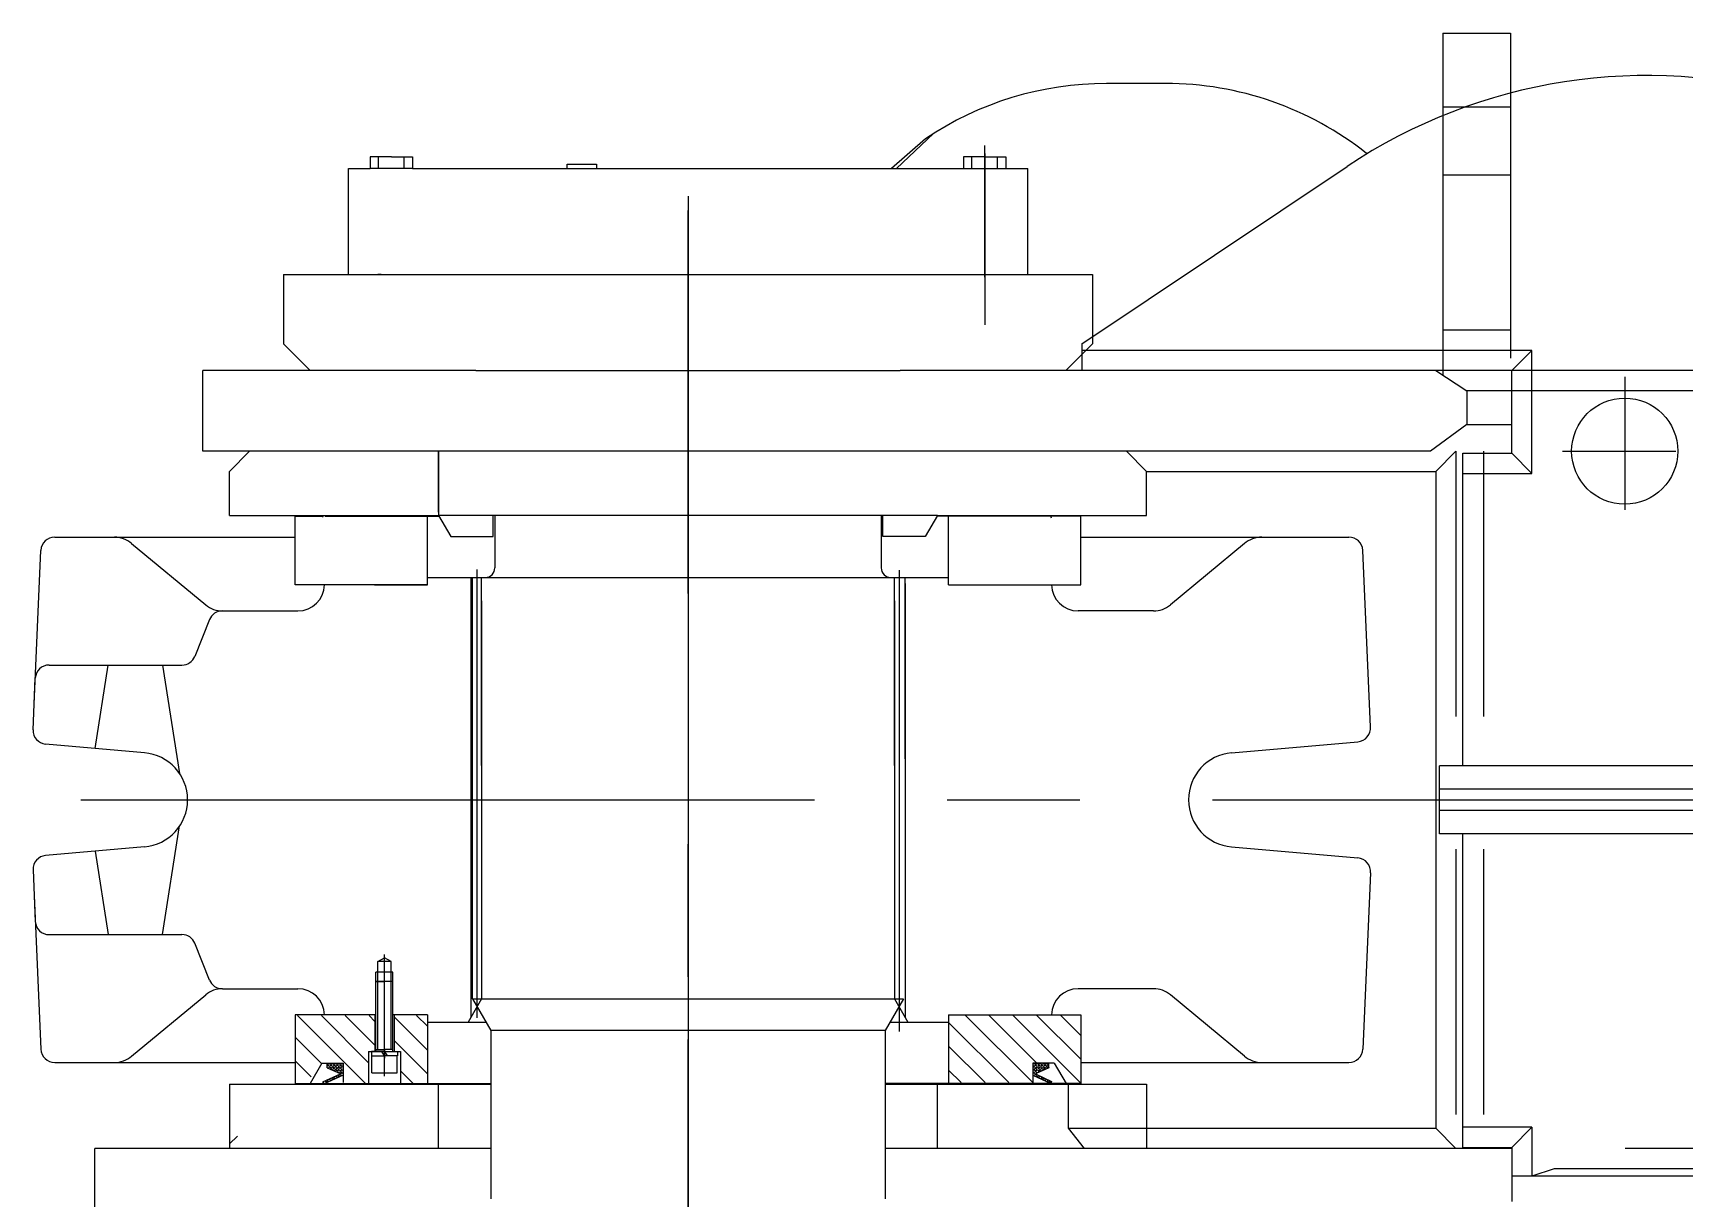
# Model space of a CAD drawing. Header units: millimetres. Extents: x -254 to 20771, y -723 to 14152.
# Drawn here: x 3037 to 4593, y 11446 to 12544 of the extents above; entities that cross this region are included whole.
import ezdxf

# ---------------------------------------------------------------- set-up
doc = ezdxf.new("R2010")
doc.units = ezdxf.units.MM
doc.header["$LTSCALE"] = 500
doc.linetypes.add('F', pattern=[0.75, 0.5, -0.25])
doc.linetypes.add('G', pattern=[2, 1.25, -0.25, 0.25, -0.25])
for name, color, linetype in [('01', 7, 'Continuous'), ('02', 1, 'Continuous'), ('04', 2, 'F'), ('05', 4, 'G'), ('11', 3, 'Continuous')]:
    doc.layers.add(name, color=color, linetype=linetype)
pattern_1 = [(225, (4941.632, 12837.4126), (-1.4817423, 1.4817423), [1.524, -0.5715]), (135, (4941.632, 12837.4126), (1.4817423, 1.4817423), [1.524, -0.5715])]

# ---------------------------------------------------------------- blocks, each defined once
blk = doc.blocks.new('qwqqww')
at = {"layer": '01'}
for p, q in [((7327.5, 13005.4), (3796.5, 13005.4)), ((3796.5, 13005.4), (3796.5, 12941.4)), ((4353, 12983.4), (3796.5, 12983.4)), ((4353, 12963.4), (3796.5, 12963.4)), ((7327.5, 12941.4), (3796.5, 12941.4))]:
    blk.add_line(p, q, dxfattribs=at)
blk = doc.blocks.new('*U245')
at = {"layer": '01'}
for p, q in [((-12.2, 4.1), (-12.2, 0)), ((0, 4.1), (-12.2, 4.1)), ((-12.2, 0), (0, 0)), ((0, 0), (-2.4, 4.1)), ((0, 4.1), (2.4, 0)), ((0, 4.1), (12.2, 4.1)), ((12.2, 0), (0, 0)), ((12.2, 4.1), (12.2, 0))]:
    blk.add_line(p, q, dxfattribs=at)
at = {"layer": '05'}
blk.add_line((0, 6.2), (0, -2.1), dxfattribs=at)

msp = doc.modelspace()

# ---------------------------------------------------------------- hatches: boundary and pattern name
at = {"layer": '02', "linetype": 'Continuous'}
h = msp.add_hatch(dxfattribs=at)
h.set_pattern_fill('ANSI31', color=1, scale=5, angle=180, style=0)
h.set_pattern_definition([(135, (4941.632, 12836.663), (11.22532, 11.22532), [])])
h.paths.add_polyline_path([(3358.9319, 11618.6186), (3358.9319, 11584.6186), (3355.7319, 11584.6186), (3352.9319, 11584.6186), (3352.9319, 11554.6186), (3328.9319, 11554.6186), (3328.9319, 11573.1186), (3308.9319, 11573.1186), (3302.465, 11561.9178), (3283.9319, 11557.0709), (3283.9319, 11618.6186)])
h.paths.add_polyline_path([(3382.9319, 11584.6186), (3376.9319, 11584.6186), (3376.9319, 11618.6186), (3408.4319, 11618.6186), (3408.4319, 11611.6186), (3408.4319, 11554.6186), (3382.9319, 11554.6186)])
h.paths.add_polyline_path([(3315.7025, 11606.9623), (3315.7025, 11597.4805), (3303.3949, 11597.4805), (3303.3949, 11606.9623)], flags=24)
h = msp.add_hatch(dxfattribs=at)
h.set_pattern_fill('ANSI31', color=1, scale=5, angle=180, style=0)
h.set_pattern_definition([(135, (4941.632, 12837.413), (11.22532, 11.22532), [])])
h.paths.add_polyline_path([(3899.4319, 11555.3686), (3899.4319, 11619.3686), (4023.9319, 11619.3686), (4023.9319, 11555.3686), (4009.6129, 11555.3686), (3998.9319, 11573.8686), (3978.9319, 11573.8686), (3978.9319, 11565.5869), (3978.9319, 11555.3686)])
h = msp.add_hatch(dxfattribs=at)
h.set_pattern_fill('ANGLE', color=1, scale=0.3, angle=135, style=0)
h.set_pattern_definition(pattern_1)
h.paths.add_polyline_path([(3313.9319, 11569.2472), (3313.9319, 11573.8686), (3328.9319, 11573.8686), (3328.9319, 11562.4307), (3310.4206, 11553.8686), (3309.581, 11555.6839), (3326.0761, 11563.3133), (3326.0761, 11564.116)])
h.paths.add_polyline_path([(3323.933, 11573.6071), (3323.933, 11564.1252), (3311.6253, 11564.1252), (3311.6253, 11573.6071)], flags=24)
at = {"layer": '02'}
h = msp.add_hatch(dxfattribs=at)
h.set_pattern_fill('ANGLE', color=256, scale=0.3, angle=135, style=0)
h.set_pattern_definition(pattern_1)
h.paths.add_polyline_path([(3978.9319, 11562.3528), (3978.9319, 11573.8686), (3993.9319, 11573.8686), (3993.9319, 11569.2472), (3981.7877, 11564.116), (3981.7877, 11563.2335), (3996.4583, 11556.4332), (3995.6172, 11554.6186)])

# ---------------------------------------------------------------- linework, layer by layer
for p, q in [((4103.88, 12496.8582), (4048.2392, 12496.8582)), ((3877.7889, 12444.7845), (3845.4794, 12416.8686)), ((4024.9319, 12251.3686), (4274.8351, 12418.5769)), ((3272.9319, 12316.8686), (3418.9319, 12316.8686)), ((3272.9319, 12316.8686), (3272.9319, 12251.3686)), ((3853.9319, 12316.8686), (4034.9319, 12316.8686)), ((4034.9319, 12316.8686), (4034.9319, 12251.3686)), ((3272.9319, 12251.3686), (3297.9319, 12226.3686)), ((4034.9319, 12251.3686), (4009.9319, 12226.3686)), ((4024.9319, 12251.3686), (4024.9319, 12226.3686)), ((4448.9319, 12245.3686), (4024.9319, 12245.3686)), ((4429.9319, 12226.3686), (4448.9319, 12245.3686)), ((4448.9319, 12129.3686), (4448.9319, 12245.3686)), ((3196.9319, 12150.3686), (3196.9319, 12226.3686)), ((3453.9319, 12226.3686), (3297.9319, 12226.3686)), ((4009.9319, 12226.3686), (3853.9319, 12226.3686)), ((4429.9319, 12226.3686), (4024.9319, 12226.3686)), ((4429.9319, 12148.3686), (4429.9319, 12226.3686)), ((3221.9319, 12131.3686), (3240.9319, 12150.3686)), ((3453.9319, 12150.3686), (3240.9319, 12150.3686)), ((4066.9319, 12150.3686), (3853.9319, 12150.3686)), ((4085.9319, 12131.3686), (4066.9319, 12150.3686)), ((4383.9319, 12148.3686), (4429.9319, 12148.3686)), ((4383.9319, 11853.8686), (4383.9319, 12148.3686)), ((4429.9319, 12148.3686), (4448.9319, 12129.3686)), ((3221.9319, 12089.8686), (3221.9319, 12131.3686)), ((4085.9319, 12089.8686), (4085.9319, 12131.3686)), ((4383.9319, 12129.3686), (4448.9319, 12129.3686)), ((3221.9319, 12089.8686), (3418.9319, 12089.8686)), ((3283.9319, 12089.1186), (3310.0737, 12089.1186)), ((3312.0421, 12089.1186), (3419.3649, 12089.1186)), ((3888.9319, 12089.8686), (4085.9319, 12089.8686)), ((4296.8554, 11890.6927), (4289.5971, 12056.9357)), ((3051.9619, 11948.8686), (3177.1464, 11948.8686)), ((3036.8535, 11887.8623), (3038.9743, 11936.4357)), ((4166.0534, 11866.1993), (4285.0379, 11876.6091)), ((3141.8103, 11866.1993), (3048.7081, 11874.3447)), ((4383.9319, 11494.3686), (4383.9319, 11789.8686)), ((3141.8103, 11777.538), (3048.7081, 11769.3926)), ((4166.0534, 11777.538), (4285.0379, 11767.1282)), ((3036.8535, 11755.875), (3038.9743, 11707.3016)), ((4296.8554, 11753.0446), (4289.5971, 11586.8016)), ((3051.9619, 11694.8686), (3177.1464, 11694.8686)), ((3057.223, 11574.3686), (3283.9319, 11574.3686)), ((4023.9319, 11574.3686), (4276.6095, 11574.3686)), ((3221.9319, 11553.8686), (3468.2524, 11553.8686)), ((3221.9319, 11553.8686), (3221.9319, 11493.3686)), ((3283.9319, 11554.6186), (3310.0737, 11554.6186)), ((3312.0421, 11554.6186), (3468.2524, 11554.6186)), ((3839.6114, 11553.8686), (4085.9319, 11553.8686)), ((4085.9319, 11553.8686), (4085.9319, 11493.3686)), ((4448.9319, 11513.3686), (4383.9319, 11513.3686)), ((4429.9319, 11494.3686), (4448.9319, 11513.3686)), ((4448.9319, 11513.3686), (4448.9319, 11467.3686)), ((3094.9319, 11417.3686), (3094.9319, 11493.3686)), ((3468.2524, 11493.3686), (3221.9319, 11493.3686)), ((4085.9319, 11493.3686), (3839.6114, 11493.3686)), ((4383.9319, 11494.3686), (4429.9319, 11494.3686)), ((4429.9319, 11494.3686), (4429.9319, 11467.3686)), ((4469.9319, 11474.0691), (4448.9319, 11467.3686)), ((5904.2314, 11474.0691), (4469.9319, 11474.0691)), ((5910.9319, 11467.3686), (4429.9319, 11467.3686))]:
    msp.add_line(p, q)
for centre, radius, start, end in [((4557.3314, 11996.3686), 508, 73.7762006, 123.7861731), ((4048.2392, 12191.8582), 305, 90, 123.976544), ((4103.88, 12191.8582), 305, 51.6109977, 90), ((3051.9619, 11935.8686), 13, 90, 177.5), ((3049.8411, 11887.2952), 13, 177.5, 265), ((3137.9319, 11821.8686), 44.5, 275, 85), ((4169.9319, 11821.8686), 44.5, 95, 265), ((3049.8411, 11756.4421), 13, 95, 182.5), ((3051.9619, 11707.8686), 13, 182.5, 270)]:
    msp.add_arc(centre, radius, start, end)
at = {"layer": '01', "color": 7, "linetype": 'Continuous'}
for p, q in [((4364.9319, 12544.3686), (4428.9319, 12544.3686)), ((4364.9319, 12544.3686), (4364.9319, 12466.5244)), ((4428.9319, 12544.3686), (4428.9319, 12487.8741)), ((3333.9319, 12316.8686), (3333.9319, 12416.8686)), ((3333.9319, 12416.8686), (3354.4419, 12416.8686)), ((3394.4219, 12416.8686), (3913.4419, 12416.8686)), ((3953.4219, 12416.8686), (3973.9319, 12416.8686)), ((3973.9319, 12316.8686), (3973.9319, 12416.8686)), ((3333.9319, 12316.8686), (3362.4319, 12316.8686)), ((3364.8319, 12316.8686), (3361.8166, 12316.8686)), ((3386.4319, 12316.8686), (3408.9319, 12316.8686)), ((3945.4319, 12316.8686), (3973.9319, 12316.8686)), ((5657.5457, 12226.3686), (4428.9319, 12226.3686)), ((11930.9319, 12207.3686), (4429.9319, 12207.3686)), ((3418.9319, 12092.8686), (3418.9319, 12150.3686)), ((4358.4319, 12131.3686), (4377.4319, 12150.3686)), ((4358.4319, 12131.3686), (4358.4319, 11512.3686)), ((3283.9319, 12024.3686), (3283.9319, 12089.1186)), ((3408.4319, 12024.3686), (3408.4319, 12089.1186)), ((3408.4319, 12024.3686), (3408.4319, 12087.8686)), ((3408.4319, 12024.3686), (3408.4319, 12087.8686)), ((3418.9319, 12089.8686), (3430.4789, 12069.8686)), ((3470.4319, 12069.8686), (3470.4319, 12089.8686)), ((3835.9319, 12089.8686), (3471.9319, 12089.8686)), ((3471.9319, 12089.8686), (3471.9319, 12040.3686)), ((3533.9319, 12089.8686), (3513.9319, 12089.8686)), ((3835.9319, 12089.8686), (3835.9319, 12040.3686)), ((3837.4319, 12069.8686), (3837.4319, 12089.8686)), ((3888.9319, 12089.8686), (3877.3849, 12069.8686)), ((4023.9319, 12089.1186), (3888.4989, 12089.1186)), ((3899.4319, 12024.3686), (3899.4319, 12089.1186)), ((3996.4583, 12087.3041), (3995.6172, 12089.1186)), ((4023.9319, 12024.3686), (4023.9319, 12089.1186)), ((3430.4789, 12069.8686), (3470.4319, 12069.8686)), ((3877.3849, 12069.8686), (3837.4319, 12069.8686)), ((3450.9319, 11634.3691), (3450.9319, 12031.3686)), ((3459.4319, 11854.293), (3459.4319, 12031.3686)), ((3848.4319, 11854.293), (3848.4319, 12031.3686)), ((3858.4319, 11860.4182), (3858.4319, 12031.3686)), ((3211.2498, 11999.8686), (3286.4319, 11999.8686)), ((4092.4304, 11999.8686), (4021.4319, 11999.8686)), ((3203.1553, 11991.7171), (3189.2085, 11957.0202)), ((3095.2319, 11870.1368), (3107.7319, 11948.8686)), ((3095.2319, 11773.6005), (3107.7319, 11694.8686)), ((3203.1553, 11652.0202), (3189.2085, 11686.7171)), ((3361.5319, 11650.6186), (3361.5319, 11659.3686)), ((3374.3319, 11650.6186), (3374.3319, 11659.3686)), ((3215.4333, 11643.8686), (3286.4319, 11643.8686)), ((3359.9319, 11618.8686), (3359.9319, 11650.6186)), ((3375.9319, 11618.8686), (3375.9319, 11650.6186)), ((4092.4304, 11643.8686), (4021.4319, 11643.8686)), ((3450.9319, 11634.3691), (3856.9319, 11634.3691)), ((3450.9319, 11634.3691), (3468.2524, 11604.3691)), ((3459.4319, 11634.3691), (3848.4319, 11634.3691)), ((3856.9319, 11634.3691), (3839.6114, 11604.3691)), ((3283.9319, 11619.3686), (3283.9319, 11554.6186)), ((3358.9319, 11619.3686), (3358.9319, 11584.6186)), ((3376.9319, 11619.3686), (3376.9319, 11584.6186)), ((3408.4319, 11619.3686), (3408.4319, 11554.6186)), ((3899.4319, 11619.3686), (3899.4319, 11554.6186)), ((4023.9319, 11619.3686), (4023.9319, 11554.6186)), ((3839.6114, 11604.3691), (3468.2524, 11604.3691)), ((3468.2524, 11604.3691), (3468.2524, 11445.7686)), ((3839.6114, 11604.3691), (3839.6114, 11445.7686)), ((3352.9319, 11584.6186), (3382.9319, 11584.6186)), ((3352.9319, 11584.6186), (3352.9319, 11554.6186)), ((3382.9319, 11584.6186), (3382.9319, 11554.6186)), ((3308.9319, 11573.8686), (3328.9319, 11573.8686)), ((3313.9319, 11569.2472), (3313.9319, 11573.8686)), ((3313.9319, 11569.2472), (3326.0761, 11564.116)), ((3326.0761, 11564.116), (3326.0761, 11563.3133)), ((3328.9319, 11573.8686), (3328.9319, 11565.5869)), ((3328.9319, 11573.8686), (3328.9319, 11555.3686)), ((3978.9319, 11573.8686), (3978.9319, 11554.6186)), ((3978.9319, 11573.8686), (3978.9319, 11565.5869)), ((3998.9319, 11573.8686), (3978.9319, 11573.8686)), ((3993.9319, 11569.2472), (3981.7877, 11564.116)), ((3981.7877, 11564.116), (3981.7877, 11563.2335)), ((3993.9319, 11569.2472), (3993.9319, 11573.8686)), ((3978.9319, 11562.3528), (3995.6172, 11554.6186)), ((3981.7877, 11563.2335), (3996.4583, 11556.4332)), ((3996.4583, 11556.4332), (3995.6172, 11554.6186)), ((4012.4319, 11512.3686), (4012.4319, 11553.8686)), ((4027.5727, 11493.3686), (4012.4319, 11512.3686)), ((4358.4319, 11512.3686), (4377.4319, 11493.3686)), ((3468.2524, 11493.3686), (3094.9319, 11493.3686)), ((4429.9319, 11493.3686), (3839.6114, 11493.3686))]:
    msp.add_line(p, q, dxfattribs=at)
at = {"layer": '01'}
for p, q in [((4385.343, 12474.3686), (4364.9319, 12474.3686)), ((3885.3512, 12449.7197), (3850.2003, 12416.8686)), ((3354.4419, 12427.8686), (3354.4419, 12416.8686)), ((3374.4319, 12427.8686), (3354.4419, 12427.8686)), ((3362.4319, 12416.8686), (3362.4319, 12427.8686)), ((3374.4319, 12427.8686), (3394.4219, 12427.8686)), ((3386.4319, 12416.8686), (3386.4319, 12427.8686)), ((3394.4219, 12427.8686), (3394.4219, 12416.8686)), ((3539.908, 12416.8686), (3539.908, 12420.7848)), ((3539.908, 12420.7848), (3567.6058, 12420.7848)), ((3567.6058, 12420.7848), (3567.6058, 12416.8686)), ((3933.4319, 12427.8686), (3913.4419, 12427.8686)), ((3913.4419, 12427.8686), (3913.4419, 12416.8686)), ((3921.4319, 12416.8686), (3921.4319, 12427.8686)), ((3933.4319, 12427.8686), (3953.4219, 12427.8686)), ((3945.4319, 12416.8686), (3945.4319, 12427.8686)), ((3953.4219, 12427.8686), (3953.4219, 12416.8686)), ((3394.4219, 12416.8686), (3354.4419, 12416.8686)), ((3394.4219, 12416.8686), (3354.4419, 12416.8686)), ((3913.4419, 12416.8686), (3953.4219, 12416.8686)), ((3418.9319, 12316.8686), (3853.9319, 12316.8686)), ((3453.9319, 12226.3686), (3196.9319, 12226.3686)), ((3453.9319, 12226.3686), (3853.9319, 12226.3686)), ((4358.5302, 12226.3686), (3853.9319, 12226.3686)), ((3453.9319, 12150.3686), (3196.9319, 12150.3686)), ((3853.9319, 12150.3686), (3453.9319, 12150.3686)), ((4353.3507, 12150.3686), (3853.9319, 12150.3686)), ((4085.9319, 12131.3686), (4358.4319, 12131.3686)), ((3309.581, 12088.0534), (3310.4206, 12089.8686)), ((3310.4206, 12089.8686), (3310.4206, 12089.8686)), ((3471.9319, 12089.8686), (3418.9319, 12089.8686)), ((3888.9319, 12089.8686), (3835.9319, 12089.8686)), ((3057.223, 12069.3686), (3283.9319, 12069.3686)), ((3129.7299, 12063.3304), (3199.4965, 12005.6068)), ((4023.9319, 12069.3686), (4276.6095, 12069.3686)), ((4178.1338, 12063.3304), (4108.3673, 12005.6068)), ((3037.9139, 11912.149), (3044.2354, 12056.9357)), ((3408.4319, 12031.3686), (3899.4319, 12031.3686)), ((3408.4319, 12024.3686), (3408.4319, 12031.3686)), ((3408.4319, 12024.3686), (3408.4319, 12031.3686)), ((3408.4319, 12024.3686), (3408.4319, 12031.3686)), ((3449.4319, 12031.3686), (3449.4319, 11617.0486)), ((3359.9319, 12024.3686), (3283.9319, 12024.3686)), ((3358.4531, 12024.3686), (3408.4319, 12024.3686)), ((3408.4319, 12024.3686), (3358.4531, 12024.3686)), ((3408.4319, 12024.3686), (3358.4531, 12024.3686)), ((3858.4319, 12025.8187), (3858.4319, 11617.0486)), ((3899.4319, 12024.3686), (4023.9319, 12024.3686)), ((3459.4319, 12009.3682), (3459.4319, 11634.3691)), ((3848.4319, 12009.3682), (3848.4319, 11634.3691)), ((3158.7319, 11948.8686), (3174.9819, 11846.5171)), ((3158.7319, 11694.8686), (3174.9819, 11797.2202)), ((3037.9139, 11731.5883), (3044.2354, 11586.8016)), ((3361.5319, 11669.3686), (3367.9319, 11673.0637)), ((3374.3319, 11669.3686), (3367.9319, 11673.0637)), ((3375.9319, 11659.3686), (3359.9319, 11659.3686)), ((3374.3319, 11669.3686), (3361.5319, 11669.3686)), ((3361.5319, 11659.3686), (3361.5319, 11669.3686)), ((3374.3319, 11659.3686), (3374.3319, 11669.3686)), ((3359.9319, 11650.6186), (3367.9319, 11650.6186)), ((3375.9319, 11650.6186), (3359.9319, 11650.6186)), ((3359.9319, 11584.6186), (3359.9319, 11650.6186)), ((3375.9319, 11650.6186), (3367.9319, 11650.6186)), ((3375.9319, 11584.6186), (3375.9319, 11650.6186)), ((3129.7299, 11580.4069), (3199.4965, 11638.1304)), ((3459.4319, 11634.3691), (3446.7299, 11612.3686)), ((3848.4319, 11634.3691), (3861.1339, 11612.3686)), ((4178.1338, 11580.4069), (4108.3673, 11638.1304)), ((3359.9319, 11619.3686), (3283.9319, 11619.3686)), ((3408.4319, 11619.3686), (3375.9319, 11619.3686)), ((3408.4319, 11619.3686), (3408.4319, 11612.3686)), ((3408.4319, 11612.3686), (3463.6339, 11612.3686)), ((3844.2299, 11612.3686), (3899.4319, 11612.3686)), ((3899.4319, 11619.3686), (4023.9319, 11619.3686)), ((3355.9319, 11564.5186), (3355.9319, 11580.5186)), ((3355.9319, 11580.5186), (3367.9319, 11580.5186)), ((3359.9319, 11586.5186), (3367.9319, 11586.5186)), ((3375.9319, 11586.5186), (3367.9319, 11586.5186)), ((3379.9319, 11580.5186), (3367.9319, 11580.5186)), ((3379.9319, 11564.5186), (3379.9319, 11580.5186)), ((3308.9319, 11573.8686), (3297.8179, 11554.6186)), ((3355.9319, 11564.5186), (3379.9319, 11564.5186)), ((3998.9319, 11573.8686), (4010.0459, 11554.6186)), ((4023.9319, 11574.3686), (4276.6095, 11574.3686)), ((3326.0761, 11563.3133), (3309.581, 11555.6839)), ((3309.581, 11555.6839), (3310.4206, 11553.8686)), ((3328.9319, 11562.4307), (3310.4206, 11553.8686)), ((3310.4206, 11553.8686), (3310.4206, 11553.8686)), ((4023.9319, 11554.6186), (3839.6114, 11554.6186)), ((4012.4319, 11512.3686), (4358.4319, 11512.3686)), ((4429.9319, 11493.3686), (4429.9319, 11443.3686))]:
    msp.add_line(p, q, dxfattribs=at)
msp.add_circle((4536.4319, 12150.3686), 50, dxfattribs=at)
for centre, radius, start, end in [((3057.223, 12056.3686), 13, 90, 177.5), ((3113.4372, 12044.3686), 25, 49.3293795, 90), ((4194.4265, 12044.3686), 25, 90, 130.6706205), ((4276.6095, 12056.3686), 13, 2.5, 90), ((3462.9319, 12040.3686), 9, 270, 0), ((3844.9319, 12040.3686), 9, 180, 270), ((3286.4319, 12024.8686), 25, 270, 358.854008), ((4021.4319, 12024.8686), 25, 181.145992, 270), ((3215.4333, 12024.8686), 25, 230.3962922, 270), ((4092.4304, 12024.8686), 25, 270, 309.6037078), ((3177.1464, 11961.8686), 13, 270, 338.1018072), ((4283.9049, 11889.5596), 13, 275, 5), ((4283.9049, 11754.1777), 13, 355, 85), ((3177.1464, 11681.8686), 13, 21.8981928, 90), ((3215.4333, 11618.8686), 25, 90, 129.6037078), ((3286.4319, 11618.8686), 25, 1.145992, 90), ((4021.4319, 11618.8686), 25, 90, 178.854008), ((4092.4304, 11618.8686), 25, 50.3962922, 90), ((3057.223, 11587.3686), 13, 182.5, 270), ((3113.4372, 11599.3686), 25, 270, 310.6706205), ((4194.4265, 11599.3686), 25, 229.3293795, 270), ((4276.6095, 11587.3686), 13, 270, 357.5)]:
    msp.add_arc(centre, radius, start, end, dxfattribs=at)
at = {"layer": '01', "color": 7, "linetype": 'Continuous'}
for centre, start, end in [((3215.2173, 11986.8686), 90, 158.1018072), ((3215.2173, 11656.8686), 201.8981928, 270)]:
    msp.add_arc(centre, 13, start, end, dxfattribs=at)
at = {"layer": '02', "color": 1, "linetype": 'Continuous'}
for p, q in [((3364.8319, 12316.8686), (3361.8166, 12316.8686)), ((3359.9319, 11650.6186), (3359.9319, 11659.3686)), ((3375.9319, 11650.6186), (3375.9319, 11659.3686)), ((3361.5319, 11586.5186), (3361.5319, 11650.6186)), ((3374.3319, 11586.5186), (3374.3319, 11650.6186))]:
    msp.add_line(p, q, dxfattribs=at)
at = {"layer": '02'}
msp.add_line((3229.4689, 11504.8316), (3221.9319, 11497.6263), dxfattribs=at)
at = {"layer": '04', "color": 2, "linetype": 'F'}
for p, q in [((4428.9319, 12487.8741), (4428.9319, 12207.3686)), ((4364.9319, 12466.5244), (4364.9319, 12222.1775)), ((4428.9319, 12474.3686), (4385.343, 12474.3686)), ((4428.9319, 12410.3686), (4364.9319, 12410.3686)), ((4428.9319, 12264.3686), (4364.9319, 12264.3686)), ((4358.5302, 12226.3686), (4387.5514, 12207.3686)), ((4429.9319, 12207.3686), (4387.5514, 12207.3686)), ((4387.5514, 12207.3686), (4387.5514, 12175.3686)), ((4387.5514, 12175.3686), (4353.3507, 12150.3686)), ((4387.5514, 12175.3686), (4429.9319, 12175.3686)), ((3418.9319, 12150.3686), (3418.9319, 12089.8686)), ((3418.9319, 11493.3686), (3418.9319, 11553.8686)), ((3888.9319, 11493.3686), (3888.9319, 11553.8686)), ((11911.9319, 11493.3686), (4429.9319, 11493.3686))]:
    msp.add_line(p, q, dxfattribs=at)
at = {"layer": '04'}
for p, q in [((4377.4319, 12150.3686), (4377.4319, 11493.3686)), ((4403.4319, 12150.3686), (4403.4319, 11493.3686)), ((4018.239, 11493.3686), (3983.289, 11493.3686)), ((4377.4319, 11493.3686), (4338.7385, 11493.3686))]:
    msp.add_line(p, q, dxfattribs=at)
at = {"layer": '05', "color": 4, "linetype": 'G'}
for p, q in [((3933.4319, 12314.2863), (3933.4319, 12438.3227)), ((3653.9319, 12390.6878), (3653.9319, 12187.0026)), ((3653.9319, 12016.2509), (3653.9319, 12377.0508)), ((3653.9319, 12199.8998), (3653.9319, 12358.9162)), ((4536.4319, 12220.4244), (4536.4319, 12094.9639)), ((3653.9319, 12176.8375), (3653.9319, 12047.8211)), ((3653.9319, 12162.3722), (3653.9319, 11618.1502)), ((4477.7678, 12150.3686), (4584.5947, 12150.3686)), ((3454.9649, 12038.8715), (3454.9649, 11616.5871)), ((3852.8989, 12038.2926), (3852.8989, 11603.6826)), ((3653.9319, 10905.2178), (3653.9319, 11880.4402)), ((3148.1989, 11821.8686), (12317.9215, 11821.8686)), ((3148.1989, 11821.8686), (4231.1607, 11821.8686)), ((3653.9319, 11618.1502), (3653.9319, 10559.212)), ((3653.9319, 11466.8998), (3653.9319, 11595.9162)), ((3653.9319, 11559.5918), (3653.9319, 11348.2501)), ((3653.9319, 11559.5918), (3653.9319, 11348.2501))]:
    msp.add_line(p, q, dxfattribs=at)
at = {"layer": '05'}
for p, q in [((3933.4319, 12430.9336), (3933.4319, 12269.3198)), ((3653.9319, 12292.5918), (3653.9319, 12081.2501)), ((3081.857, 11821.8686), (3194.0068, 11821.8686)), ((3081.857, 11821.8686), (3194.0068, 11821.8686)), ((3367.9319, 11615.8686), (3367.9319, 11676.0637)), ((3367.9319, 11561.3662), (3367.9319, 11651.0609))]:
    msp.add_line(p, q, dxfattribs=at)

# ---------------------------------------------------------------- block references
at = {"layer": '01', "xscale": -1, "rotation": 180}
msp.add_blockref('qwqqww', (565.4489, 24795.3031), dxfattribs=at)
at = {"layer": '11'}
msp.add_blockref('*U245', (3367.9319, 11580.5186), dxfattribs=at)

doc.saveas('drawing.dxf')
